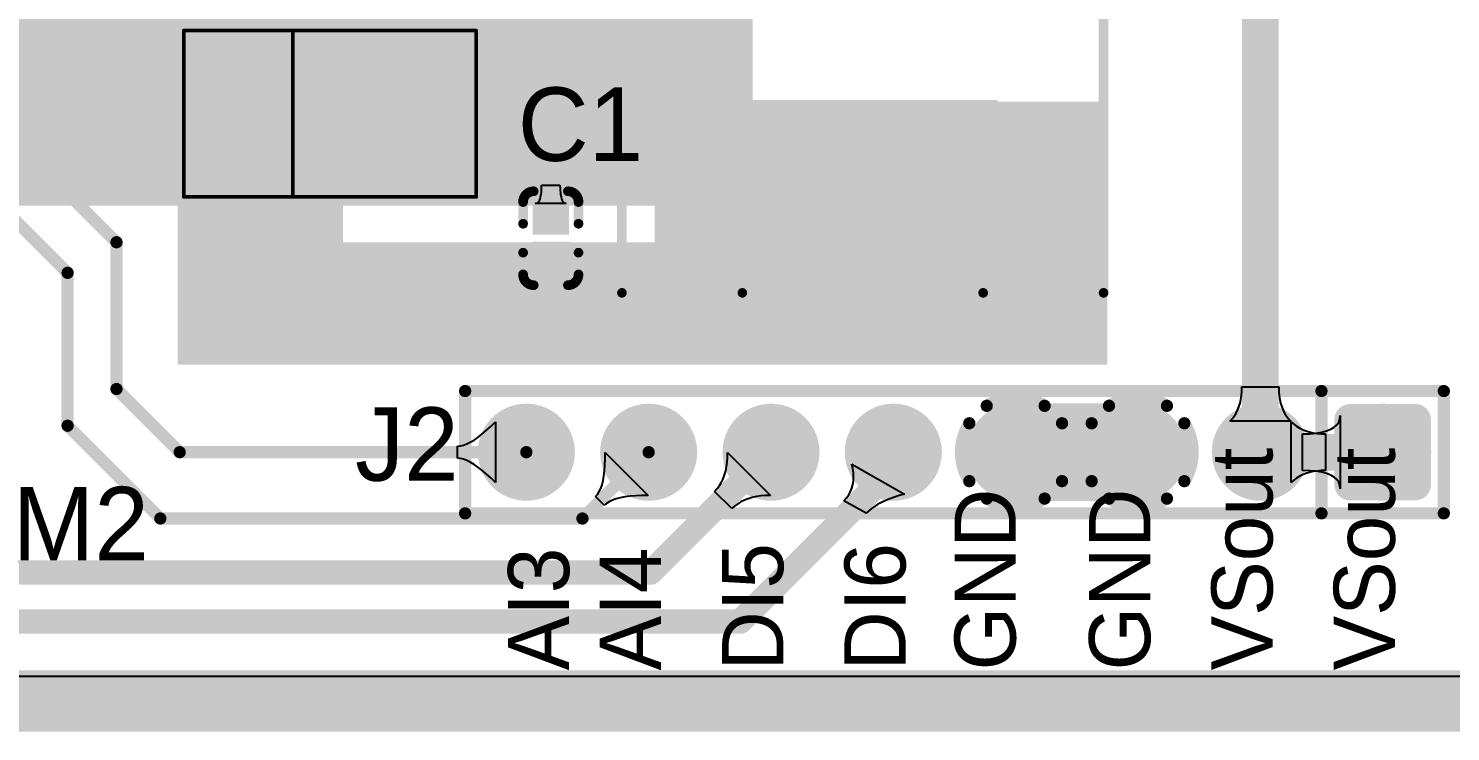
# Model space of a CAD drawing. Header units: millimetres. Extents: x -1 to 102, y -51 to 1.
# Drawn here: x 29.79 to 59.32, y -50.8 to -36.2 of the extents above; entities that cross this region are included whole.
import ezdxf

# ---------------------------------------------------------------- set-up
doc = ezdxf.new("R2010")
doc.units = ezdxf.units.MM
for name, color, linetype in [('BottomLayer', 5, 'Continuous'), ('InternalPlane1', 76, 'Continuous'), ('InternalPlane2', 16, 'Continuous'), ('Mechanical1', 6, 'Continuous'), ('MultiLayer', 9, 'Continuous'), ('TopLayer', 1, 'Continuous'), ('TopOverlay', 2, 'Continuous'), ('TopSolder', 216, 'Continuous')]:
    doc.layers.add(name, color=color, linetype=linetype)

msp = doc.modelspace()

# ---------------------------------------------------------------- linework, layer by layer
at = {"layer": 'BottomLayer'}
for p, q in [((54.989, -43.736), (54.991, -43.645)), ((54.991, -43.645), (55.753, -43.645)), ((55.753, -43.645), (55.755, -43.736)), ((54.929, -44.057), (54.951, -43.984)), ((54.951, -43.984), (54.969, -43.906)), ((54.969, -43.906), (54.981, -43.823)), ((54.981, -43.823), (54.989, -43.736)), ((55.755, -43.736), (55.763, -43.823)), ((55.763, -43.823), (55.775, -43.906)), ((55.775, -43.906), (55.793, -43.984)), ((55.793, -43.984), (55.815, -44.057)), ((54.789, -44.306), (54.832, -44.251)), ((54.832, -44.251), (54.869, -44.191)), ((54.869, -44.191), (54.901, -44.126)), ((54.901, -44.126), (54.929, -44.057)), ((55.815, -44.057), (55.843, -44.126)), ((55.843, -44.126), (55.875, -44.191)), ((55.875, -44.191), (55.912, -44.251)), ((55.912, -44.251), (55.955, -44.306)), ((57.023, -44.312), (57.031, -44.24)), ((57.031, -44.24), (57.031, -45.76)), ((54.742, -44.357), (54.789, -44.306)), ((56.002, -44.357), (54.742, -44.357)), ((55.955, -44.306), (56.002, -44.357)), ((56.015, -45.63), (56.015, -44.37)), ((56.015, -44.37), (56.066, -44.417)), ((56.066, -44.417), (56.121, -44.46)), ((56.121, -44.46), (56.181, -44.497)), ((56.181, -44.497), (56.246, -44.529)), ((56.246, -44.529), (56.315, -44.557)), ((56.315, -44.557), (56.388, -44.579)), ((56.388, -44.579), (56.466, -44.597)), ((56.53, -44.604), (56.648, -44.585)), ((56.648, -44.585), (56.749, -44.558)), ((56.749, -44.558), (56.835, -44.524)), ((56.835, -44.524), (56.906, -44.482)), ((56.906, -44.482), (56.96, -44.433)), ((56.96, -44.433), (56.999, -44.376)), ((56.999, -44.376), (57.023, -44.312)), ((56.249, -44.619), (56.397, -44.615)), ((56.249, -45.381), (56.249, -44.619)), ((56.397, -44.615), (56.53, -44.604)), ((56.466, -44.597), (56.549, -44.609)), ((56.549, -44.609), (56.636, -44.617)), ((56.636, -44.617), (56.727, -44.619)), ((56.727, -44.619), (56.727, -45.381)), ((44.303, -45.21), (44.31, -45.112)), ((44.31, -45.112), (44.312, -45.009)), ((44.312, -45.009), (45.203, -45.9)), ((44.247, -45.473), (44.271, -45.39)), ((44.271, -45.39), (44.29, -45.302)), ((44.29, -45.302), (44.303, -45.21)), ((46.909, -45.339), (46.887, -45.248)), ((46.887, -45.248), (47.983, -45.87)), ((46.923, -45.427), (46.909, -45.339)), ((46.928, -45.511), (46.923, -45.427)), ((56.246, -45.471), (56.181, -45.503)), ((56.315, -45.443), (56.246, -45.471)), ((56.397, -45.385), (56.249, -45.381)), ((56.388, -45.421), (56.315, -45.443)), ((56.466, -45.403), (56.388, -45.421)), ((56.53, -45.396), (56.397, -45.385)), ((56.549, -45.391), (56.466, -45.403)), ((56.648, -45.415), (56.53, -45.396)), ((56.636, -45.383), (56.549, -45.391)), ((56.727, -45.381), (56.636, -45.383)), ((56.749, -45.442), (56.648, -45.415)), ((56.835, -45.476), (56.749, -45.442)), ((44.04, -45.813), (44.093, -45.755)), ((44.093, -45.755), (44.14, -45.692)), ((44.14, -45.692), (44.181, -45.624)), ((44.181, -45.624), (44.217, -45.551)), ((44.217, -45.551), (44.247, -45.473)), ((46.863, -45.815), (46.892, -45.744)), ((46.892, -45.744), (46.913, -45.67)), ((46.913, -45.67), (46.925, -45.592)), ((46.925, -45.592), (46.928, -45.511)), ((56.066, -45.583), (56.015, -45.63)), ((56.121, -45.54), (56.066, -45.583)), ((56.181, -45.503), (56.121, -45.54)), ((56.906, -45.518), (56.835, -45.476)), ((56.96, -45.567), (56.906, -45.518)), ((56.999, -45.624), (56.96, -45.567)), ((57.023, -45.688), (56.999, -45.624)), ((57.031, -45.76), (57.023, -45.688)), ((44.399, -46.172), (44.04, -45.813)), ((44.588, -46.031), (44.52, -46.072)), ((44.661, -45.995), (44.588, -46.031)), ((44.739, -45.965), (44.661, -45.995)), ((44.822, -45.941), (44.739, -45.965)), ((44.91, -45.922), (44.822, -45.941)), ((45.002, -45.909), (44.91, -45.922)), ((45.1, -45.902), (45.002, -45.909)), ((45.203, -45.9), (45.1, -45.902)), ((46.724, -46.008), (46.779, -45.947)), ((47.187, -46.263), (46.724, -46.008)), ((46.779, -45.947), (46.825, -45.883)), ((46.825, -45.883), (46.863, -45.815)), ((47.593, -46.003), (47.433, -46.081)), ((47.681, -45.966), (47.593, -46.003)), ((47.876, -45.9), (47.681, -45.966)), ((47.983, -45.87), (47.876, -45.9)), ((44.457, -46.119), (44.399, -46.172)), ((44.52, -46.072), (44.457, -46.119)), ((47.24, -46.215), (47.187, -46.263)), ((47.298, -46.168), (47.24, -46.215)), ((47.363, -46.124), (47.298, -46.168)), ((47.433, -46.081), (47.363, -46.124))]:
    msp.add_line(p, q, dxfattribs=at)
for points, const_width in [([(55.372, -45), (55.372, -12.954)], 0.762), ([(42.714, -47.498), (45.212, -45)], 0.508), ([(47.752, -45.339), (47.752, -45)], 0.508), ([(55.372, -45), (57.912, -45)], 0.762), ([(44.577, -48.514), (47.752, -45.339)], 0.508), ([(23.876, -47.498), (42.714, -47.498)], 0.508), ([(22.86, -48.514), (44.577, -48.514)], 0.508)]:
    msp.add_lwpolyline(points, dxfattribs=dict(at, const_width=const_width))
for points, const_width in [([(39.682, -45, 1), (40.582, -45, 1)], 0.9), ([(42.222, -45, 1), (43.122, -45, 1)], 0.9), ([(44.762, -45, 1), (45.662, -45, 1)], 0.9), ([(47.302, -45, 1), (48.202, -45, 1)], 0.9), ([(49.842, -45, 1), (50.742, -45, 1)], 0.9), ([(52.382, -45, 1), (53.282, -45, 1)], 0.9), ([(54.922, -45, 1), (55.822, -45, 1)], 0.9), ([(57.125, -44.325, 1), (57.349, -44.325, 1)], 0.225), ([(58.475, -44.325, 1), (58.699, -44.325, 1)], 0.225), ([(45.085, -45, 1), (45.339, -45, 1)], 0.254), ([(47.625, -45, 1), (47.879, -45, 1)], 0.254), ([(55.181, -45, 1), (55.562, -45, 1)], 0.381), ([(55.181, -45, 1), (55.562, -45, 1)], 0.381), ([(57.721, -45, 1), (58.102, -45, 1)], 0.381), ([(47.625, -45.339, 1), (47.879, -45.339, 1)], 0.254), ([(47.625, -45.339, 1), (47.879, -45.339, 1)], 0.254), ([(57.125, -45.675, 1), (57.349, -45.675, 1)], 0.225), ([(58.475, -45.675, 1), (58.699, -45.675, 1)], 0.225), ([(42.587, -47.498, 1), (42.841, -47.498, 1)], 0.254), ([(42.587, -47.498, 1), (42.841, -47.498, 1)], 0.254), ([(44.45, -48.514, 1), (44.704, -48.514, 1)], 0.254), ([(44.45, -48.514, 1), (44.704, -48.514, 1)], 0.254)]:
    msp.add_lwpolyline(points, format="xyb", close=True, dxfattribs=dict(at, const_width=const_width))
for points in [[(28.448, -39.878), (44.831, -39.878), (28.448, -28.321), (44.831, -28.321)], [(58.587, -44.1), (57.237, -44.1), (58.587, -45.9), (57.237, -45.9)], [(58.812, -44.325), (57.012, -44.325), (58.812, -45.675), (57.012, -45.675)]]:
    msp.add_solid(points, dxfattribs=at)
at = {"layer": 'InternalPlane1'}
msp.add_line((99.49, -49.655), (0.51, -49.655), dxfattribs=at)
for points, const_width in [([(39.628, -45, 1), (40.636, -45, 1)], 1.008), ([(42.168, -45, 1), (43.176, -45, 1)], 1.008), ([(44.708, -45, 1), (45.716, -45, 1)], 1.008), ([(47.248, -45, 1), (48.256, -45, 1)], 1.008), ([(49.627, -44.037, 1), (49.754, -44.037, 1)], 0.127), ([(50.83, -44.037, 1), (50.957, -44.037, 1)], 0.127), ([(52.167, -44.037, 1), (52.294, -44.037, 1)], 0.127), ([(53.37, -44.037, 1), (53.497, -44.037, 1)], 0.127), ([(54.868, -45, 1), (55.876, -45, 1)], 1.008), ([(57.408, -45, 1), (58.416, -45, 1)], 1.008), ([(49.266, -44.399, 1), (49.393, -44.399, 1)], 0.127), ([(51.191, -44.399, 1), (51.318, -44.399, 1)], 0.127), ([(51.806, -44.399, 1), (51.933, -44.399, 1)], 0.127), ([(53.731, -44.399, 1), (53.858, -44.399, 1)], 0.127), ([(49.266, -45.601, 1), (49.393, -45.601, 1)], 0.127), ([(51.191, -45.601, 1), (51.318, -45.601, 1)], 0.127), ([(51.806, -45.601, 1), (51.933, -45.601, 1)], 0.127), ([(53.731, -45.601, 1), (53.858, -45.601, 1)], 0.127), ([(49.627, -45.963, 1), (49.754, -45.963, 1)], 0.127), ([(50.83, -45.963, 1), (50.957, -45.963, 1)], 0.127), ([(52.167, -45.963, 1), (52.294, -45.963, 1)], 0.127), ([(53.37, -45.963, 1), (53.497, -45.963, 1)], 0.127)]:
    msp.add_lwpolyline(points, format="xyb", close=True, dxfattribs=dict(at, const_width=const_width))
at = {"layer": 'InternalPlane1', "const_width": 0.254}
for points in [[(49.691, -44.037, -0.286745), (50.893, -44.037)], [(52.231, -44.037, -0.286745), (53.433, -44.037)], [(49.329, -45.601, -0.286745), (49.329, -44.399)], [(51.255, -44.399, -0.286745), (51.255, -45.601)], [(51.869, -45.601, -0.286745), (51.869, -44.399)], [(53.795, -44.399, -0.286745), (53.795, -45.601)], [(50.893, -45.963, -0.286745), (49.691, -45.963)], [(53.433, -45.963, -0.286745), (52.231, -45.963)]]:
    msp.add_lwpolyline(points, format="xyb", dxfattribs=at)
at = {"layer": 'InternalPlane1', "const_width": 1.016}
msp.add_lwpolyline([(0, -50.165), (100, -50.165)], dxfattribs=at)
at = {"layer": 'InternalPlane2'}
msp.add_line((99.49, -49.655), (0.51, -49.655), dxfattribs=at)
at = {"layer": 'InternalPlane2', "const_width": 1.008}
for points in [[(39.628, -45, 1), (40.636, -45, 1)], [(42.168, -45, 1), (43.176, -45, 1)], [(44.708, -45, 1), (45.716, -45, 1)], [(47.248, -45, 1), (48.256, -45, 1)], [(49.788, -45, 1), (50.796, -45, 1)], [(52.328, -45, 1), (53.336, -45, 1)], [(54.868, -45, 1), (55.876, -45, 1)], [(57.408, -45, 1), (58.416, -45, 1)]]:
    msp.add_lwpolyline(points, format="xyb", close=True, dxfattribs=at)
at = {"layer": 'InternalPlane2', "const_width": 1.016}
msp.add_lwpolyline([(0, -50.165), (100, -50.165)], dxfattribs=at)
at = {"layer": 'Mechanical1', "const_width": 1.27}
msp.add_lwpolyline([(19.05, -50.165), (80.899, -50.165)], dxfattribs=at)
at = {"layer": 'MultiLayer'}
for points, const_width in [([(39.682, -45, 1), (40.582, -45, 1)], 0.9), ([(42.222, -45, 1), (43.122, -45, 1)], 0.9), ([(44.762, -45, 1), (45.662, -45, 1)], 0.9), ([(47.302, -45, 1), (48.202, -45, 1)], 0.9), ([(49.842, -45, 1), (50.742, -45, 1)], 0.9), ([(52.382, -45, 1), (53.282, -45, 1)], 0.9), ([(54.922, -45, 1), (55.822, -45, 1)], 0.9), ([(57.125, -44.325, 1), (57.349, -44.325, 1)], 0.225), ([(58.475, -44.325, 1), (58.699, -44.325, 1)], 0.225), ([(57.125, -45.675, 1), (57.349, -45.675, 1)], 0.225), ([(58.475, -45.675, 1), (58.699, -45.675, 1)], 0.225)]:
    msp.add_lwpolyline(points, format="xyb", close=True, dxfattribs=dict(at, const_width=const_width))
for points in [[(58.587, -44.1), (57.237, -44.1), (58.587, -45.9), (57.237, -45.9)], [(58.812, -44.325), (57.012, -44.325), (58.812, -45.675), (57.012, -45.675)]]:
    msp.add_solid(points, dxfattribs=at)
at = {"layer": 'TopLayer'}
for p, q in [((40.444, -39.591), (40.448, -39.526)), ((40.448, -39.526), (40.45, -39.454)), ((40.45, -39.454), (40.83, -39.454)), ((40.83, -39.454), (40.832, -39.526)), ((40.832, -39.526), (40.842, -39.648)), ((40.318, -39.835), (40.343, -39.831)), ((40.962, -39.835), (40.318, -39.835)), ((40.343, -39.831), (40.365, -39.82)), ((40.365, -39.82), (40.385, -39.801)), ((40.385, -39.801), (40.402, -39.774)), ((40.402, -39.774), (40.417, -39.74)), ((40.417, -39.74), (40.428, -39.698)), ((40.428, -39.698), (40.438, -39.648)), ((40.438, -39.648), (40.444, -39.591)), ((40.842, -39.648), (40.852, -39.698)), ((40.852, -39.698), (40.863, -39.74)), ((40.863, -39.74), (40.878, -39.774)), ((40.878, -39.774), (40.895, -39.801)), ((40.895, -39.801), (40.915, -39.82)), ((40.915, -39.82), (40.937, -39.831)), ((40.937, -39.831), (40.962, -39.835)), ((39.211, -44.627), (39.393, -44.466)), ((39.393, -44.466), (39.489, -44.37)), ((39.489, -44.37), (39.489, -45.63)), ((38.701, -44.873), (38.762, -44.868)), ((38.701, -45.127), (38.701, -44.873)), ((38.762, -44.868), (38.827, -44.853)), ((38.827, -44.853), (38.896, -44.828)), ((38.896, -44.828), (38.969, -44.793)), ((38.969, -44.793), (39.046, -44.747)), ((39.046, -44.747), (39.126, -44.692)), ((39.126, -44.692), (39.211, -44.627)), ((38.762, -45.132), (38.701, -45.127)), ((38.827, -45.147), (38.762, -45.132)), ((38.896, -45.172), (38.827, -45.147)), ((38.969, -45.207), (38.896, -45.172)), ((41.757, -45.387), (41.771, -45.145)), ((41.771, -45.145), (41.772, -45.009)), ((41.772, -45.009), (42.663, -45.9)), ((39.046, -45.253), (38.969, -45.207)), ((39.126, -45.308), (39.046, -45.253)), ((39.211, -45.373), (39.126, -45.308)), ((39.393, -45.534), (39.211, -45.373)), ((41.743, -45.493), (41.757, -45.387)), ((39.489, -45.63), (39.393, -45.534)), ((41.645, -45.819), (41.676, -45.752)), ((41.676, -45.752), (41.703, -45.676)), ((41.703, -45.676), (41.725, -45.589)), ((41.725, -45.589), (41.743, -45.493)), ((41.57, -45.922), (41.61, -45.875)), ((41.75, -46.102), (41.57, -45.922)), ((41.61, -45.875), (41.645, -45.819)), ((41.797, -46.062), (41.75, -46.102)), ((41.853, -46.027), (41.797, -46.062)), ((41.92, -45.996), (41.853, -46.027)), ((41.996, -45.969), (41.92, -45.996)), ((42.083, -45.947), (41.996, -45.969)), ((42.179, -45.929), (42.083, -45.947)), ((42.285, -45.915), (42.179, -45.929)), ((42.527, -45.901), (42.285, -45.915)), ((42.663, -45.9), (42.527, -45.901))]:
    msp.add_line(p, q, dxfattribs=at)
for points, const_width in [([(42.291, -36.449), (42.291, -35.433)], 0.381), ([(40.64, -38.1), (42.291, -36.449)], 0.381), ([(40.64, -40.132), (40.64, -38.1)], 0.381), ([(29.464, -38.481), (31.623, -40.64)], 0.254), ([(28.702, -39.37), (30.607, -41.275)], 0.254), ([(31.623, -43.688), (31.623, -40.64)], 0.254), ([(30.607, -44.45), (30.607, -41.275)], 0.254), ([(31.623, -43.688), (32.935, -45)], 0.254), ([(50.292, -45), (52.832, -45)], 2.032), ([(30.607, -44.45), (32.533, -46.376)], 0.254), ([(32.935, -45), (40.132, -45)], 0.254), ([(41.296, -46.376), (42.672, -45)], 0.254), ([(32.533, -46.376), (41.296, -46.376)], 0.254)]:
    msp.add_lwpolyline(points, dxfattribs=dict(at, const_width=const_width))
for points, const_width in [([(42.196, -36.449, 1), (42.386, -36.449, 1)], 0.191), ([(42.196, -36.449, 1), (42.386, -36.449, 1)], 0.191), ([(40.545, -38.1, 1), (40.735, -38.1, 1)], 0.191), ([(40.545, -38.1, 1), (40.735, -38.1, 1)], 0.191), ([(40.545, -40.132, 1), (40.735, -40.132, 1)], 0.191), ([(31.559, -40.64, 1), (31.686, -40.64, 1)], 0.127), ([(31.559, -40.64, 1), (31.686, -40.64, 1)], 0.127), ([(30.543, -41.275, 1), (30.671, -41.275, 1)], 0.127), ([(30.543, -41.275, 1), (30.671, -41.275, 1)], 0.127), ([(31.559, -43.688, 1), (31.686, -43.688, 1)], 0.127), ([(31.559, -43.688, 1), (31.686, -43.688, 1)], 0.127), ([(49.784, -45, 1), (50.8, -45, 1)], 1.016), ([(52.324, -45, 1), (53.34, -45, 1)], 1.016), ([(39.682, -45, 1), (40.582, -45, 1)], 0.9), ([(42.222, -45, 1), (43.122, -45, 1)], 0.9), ([(44.762, -45, 1), (45.662, -45, 1)], 0.9), ([(47.302, -45, 1), (48.202, -45, 1)], 0.9), ([(49.842, -45, 1), (50.742, -45, 1)], 0.9), ([(52.382, -45, 1), (53.282, -45, 1)], 0.9), ([(54.922, -45, 1), (55.822, -45, 1)], 0.9), ([(57.125, -44.325, 1), (57.349, -44.325, 1)], 0.225), ([(58.475, -44.325, 1), (58.699, -44.325, 1)], 0.225), ([(30.543, -44.45, 1), (30.671, -44.45, 1)], 0.127), ([(30.543, -44.45, 1), (30.671, -44.45, 1)], 0.127), ([(32.871, -45, 1), (32.998, -45, 1)], 0.127), ([(32.871, -45, 1), (32.998, -45, 1)], 0.127), ([(40.068, -45, 1), (40.196, -45, 1)], 0.127), ([(42.608, -45, 1), (42.736, -45, 1)], 0.127), ([(57.125, -45.675, 1), (57.349, -45.675, 1)], 0.225), ([(58.475, -45.675, 1), (58.699, -45.675, 1)], 0.225), ([(32.469, -46.376, 1), (32.596, -46.376, 1)], 0.127), ([(32.469, -46.376, 1), (32.596, -46.376, 1)], 0.127), ([(41.233, -46.376, 1), (41.36, -46.376, 1)], 0.127), ([(41.233, -46.376, 1), (41.36, -46.376, 1)], 0.127)]:
    msp.add_lwpolyline(points, format="xyb", close=True, dxfattribs=dict(at, const_width=const_width))
for points in [[(36.83, -39.624), (39.624, -39.624), (36.83, -30.353), (39.624, -30.353)], [(32.893, -42.291), (36.322, -42.291), (32.893, -34.671), (36.322, -34.671)], [(33.208, -36.723), (33.208, -39.223), (34.808, -36.723), (34.808, -39.223)], [(37.328, -36.723), (37.328, -39.223), (38.928, -36.723), (38.928, -39.223)], [(42.799, -43.18), (52.197, -43.18), (42.799, -37.719), (52.197, -37.719)], [(49.817, -37.791), (44.417, -37.791), (49.817, -41.891), (44.417, -41.891)], [(40.965, -40.432), (40.965, -39.832), (40.315, -40.432), (40.315, -39.832)], [(32.893, -43.18), (52.197, -43.18), (32.893, -40.64), (52.197, -40.64)], [(40.965, -41.282), (40.965, -40.682), (40.315, -41.282), (40.315, -40.682)], [(58.587, -44.1), (57.237, -44.1), (58.587, -45.9), (57.237, -45.9)], [(58.812, -44.325), (57.012, -44.325), (58.812, -45.675), (57.012, -45.675)]]:
    msp.add_solid(points, dxfattribs=at)
at = {"layer": 'TopOverlay'}
for points, const_width in [([(30.199, -33.148, 1), (23.899, -33.148, 1)], 0.203), ([(33.001, -36.246, 1), (33.039, -36.246, 1)], 0.0381), ([(33.001, -36.246, 1), (33.039, -36.246, 1)], 0.0381), ([(35.262, -36.246, 1), (35.3, -36.246, 1)], 0.0381), ([(39.072, -36.246, 1), (39.11, -36.246, 1)], 0.0381), ([(39.072, -36.246, 1), (39.11, -36.246, 1)], 0.0381), ([(40.235, -39.582, 1), (40.335, -39.582, 1)], 0.1), ([(40.235, -39.582, 1), (40.335, -39.582, 1)], 0.1), ([(40.945, -39.582, 1), (41.045, -39.582, 1)], 0.1), ([(40.945, -39.582, 1), (41.045, -39.582, 1)], 0.1), ([(33.001, -39.7, 1), (33.039, -39.7, 1)], 0.0381), ([(33.001, -39.7, 1), (33.039, -39.7, 1)], 0.0381), ([(35.262, -39.7, 1), (35.3, -39.7, 1)], 0.0381), ([(39.072, -39.7, 1), (39.11, -39.7, 1)], 0.0381), ([(39.072, -39.7, 1), (39.11, -39.7, 1)], 0.0381), ([(40.015, -39.802, 1), (40.115, -39.802, 1)], 0.1), ([(40.015, -39.807, 1), (40.115, -39.807, 1)], 0.1), ([(41.165, -39.802, 1), (41.265, -39.802, 1)], 0.1), ([(41.165, -39.807, 1), (41.265, -39.807, 1)], 0.1), ([(40.015, -40.257, 1), (40.115, -40.257, 1)], 0.1), ([(41.165, -40.257, 1), (41.265, -40.257, 1)], 0.1), ([(40.015, -40.857, 1), (40.115, -40.857, 1)], 0.1), ([(41.165, -40.857, 1), (41.265, -40.857, 1)], 0.1), ([(40.015, -41.307, 1), (40.115, -41.307, 1)], 0.1), ([(40.015, -41.312, 1), (40.115, -41.312, 1)], 0.1), ([(41.165, -41.307, 1), (41.265, -41.307, 1)], 0.1), ([(41.165, -41.312, 1), (41.265, -41.312, 1)], 0.1), ([(40.235, -41.532, 1), (40.335, -41.532, 1)], 0.1), ([(40.235, -41.532, 1), (40.335, -41.532, 1)], 0.1), ([(40.945, -41.532, 1), (41.045, -41.532, 1)], 0.1), ([(40.945, -41.532, 1), (41.045, -41.532, 1)], 0.1), ([(42.067, -41.691, 1), (42.167, -41.691, 1)], 0.1), ([(42.067, -41.691, 1), (42.167, -41.691, 1)], 0.1), ([(44.567, -41.691, 1), (44.667, -41.691, 1)], 0.1), ([(49.567, -41.691, 1), (49.667, -41.691, 1)], 0.1), ([(52.067, -41.691, 1), (52.167, -41.691, 1)], 0.1), ([(52.067, -41.691, 1), (52.167, -41.691, 1)], 0.1), ([(38.798, -43.73, 1), (38.925, -43.73, 1)], 0.127), ([(38.798, -43.73, 1), (38.925, -43.73, 1)], 0.127), ([(56.578, -43.73, 1), (56.705, -43.73, 1)], 0.127), ([(59.118, -43.73, 1), (59.245, -43.73, 1)], 0.127), ([(59.118, -43.73, 1), (59.245, -43.73, 1)], 0.127), ([(38.798, -46.27, 1), (38.925, -46.27, 1)], 0.127), ([(38.798, -46.27, 1), (38.925, -46.27, 1)], 0.127), ([(56.578, -46.27, 1), (56.705, -46.27, 1)], 0.127), ([(56.578, -46.27, 1), (56.705, -46.27, 1)], 0.127), ([(59.118, -46.27, 1), (59.245, -46.27, 1)], 0.127), ([(59.118, -46.27, 1), (59.245, -46.27, 1)], 0.127), ([(59.118, -46.27, 1), (59.245, -46.27, 1)], 0.127)]:
    msp.add_lwpolyline(points, format="xyb", close=True, dxfattribs=dict(at, const_width=const_width))
for points, const_width in [([(42.117, -41.691), (42.117, -30.191)], 0.2), ([(52.117, -41.691), (52.117, -30.191)], 0.2), ([(33.02, -36.246), (39.091, -36.246)], 0.0762), ([(33.02, -39.7), (33.02, -36.246)], 0.0762), ([(35.281, -39.7), (35.281, -36.246)], 0.0762), ([(39.091, -39.7), (39.091, -36.246)], 0.0762), ([(40.285, -39.582), (40.995, -39.582)], 0.2), ([(33.02, -39.7), (39.091, -39.7)], 0.0762), ([(40.065, -40.257), (40.065, -39.807)], 0.2), ([(41.215, -40.257), (41.215, -39.807)], 0.2), ([(40.065, -41.307), (40.065, -40.857)], 0.2), ([(41.215, -41.307), (41.215, -40.857)], 0.2), ([(40.285, -41.532), (40.995, -41.532)], 0.2), ([(42.117, -41.691), (44.617, -41.691)], 0.2), ([(49.617, -41.691), (52.117, -41.691)], 0.2), ([(38.862, -46.27), (38.862, -43.73)], 0.254), ([(38.862, -43.73), (59.182, -43.73)], 0.254), ([(56.642, -46.27), (56.642, -43.73)], 0.254), ([(59.182, -46.27), (59.182, -43.73)], 0.254), ([(38.862, -46.27), (59.182, -46.27)], 0.254), ([(56.642, -46.27), (59.182, -46.27)], 0.254)]:
    msp.add_lwpolyline(points, dxfattribs=dict(at, const_width=const_width))
at = {"layer": 'TopOverlay', "const_width": 0.2}
for points in [[(40.065, -39.802, -0.414214), (40.285, -39.582)], [(40.995, -39.582, -0.414214), (41.215, -39.802)], [(40.285, -41.532, -0.414214), (40.065, -41.312)], [(41.215, -41.312, -0.414214), (40.995, -41.532)]]:
    msp.add_lwpolyline(points, format="xyb", dxfattribs=at)
at = {"layer": 'TopSolder'}
for points, const_width in [([(39.631, -45, 1), (40.633, -45, 1)], 1.002), ([(42.171, -45, 1), (43.173, -45, 1)], 1.002), ([(44.711, -45, 1), (45.713, -45, 1)], 1.002), ([(47.251, -45, 1), (48.253, -45, 1)], 1.002), ([(49.791, -45, 1), (50.793, -45, 1)], 1.002), ([(52.331, -45, 1), (53.333, -45, 1)], 1.002), ([(54.871, -45, 1), (55.873, -45, 1)], 1.002), ([(57.074, -44.325, 1), (57.4, -44.325, 1)], 0.327), ([(58.424, -44.325, 1), (58.75, -44.325, 1)], 0.327), ([(57.074, -45.675, 1), (57.4, -45.675, 1)], 0.327), ([(58.424, -45.675, 1), (58.75, -45.675, 1)], 0.327)]:
    msp.add_lwpolyline(points, format="xyb", close=True, dxfattribs=dict(at, const_width=const_width))
for points in [[(33.157, -36.672), (33.157, -39.274), (34.859, -36.672), (34.859, -39.274)], [(37.277, -36.672), (37.277, -39.274), (38.979, -36.672), (38.979, -39.274)], [(49.919, -37.689), (44.315, -37.689), (49.919, -41.993), (44.315, -41.993)], [(41.016, -40.483), (41.016, -39.781), (40.264, -40.483), (40.264, -39.781)], [(41.016, -41.333), (41.016, -40.631), (40.264, -41.333), (40.264, -40.631)], [(58.587, -43.998), (57.237, -43.998), (58.587, -46.002), (57.237, -46.002)], [(58.914, -44.325), (56.91, -44.325), (58.914, -45.675), (56.91, -45.675)]]:
    msp.add_solid(points, dxfattribs=at)

# ---------------------------------------------------------------- texts
at = {"layer": 'TopOverlay'}
for s, p in [('C1', (39.954, -38.951)), ('J2', (36.576, -45.593)), ('M2', (29.464, -47.244))]:
    msp.add_text(s, height=1.524, dxfattribs=at).set_placement(p)
for s, p in [('VSout', (55.626, -49.53)), ('VSout', (58.166, -49.53)), ('GND', (50.292, -49.53)), ('GND', (53.086, -49.53)), ('AI3', (41.021, -49.531)), ('AI4', (42.926, -49.531)), ('DI5', (45.466, -49.53)), ('DI6', (48.006, -49.53))]:
    msp.add_text(s, height=1.27, rotation=90, dxfattribs=at).set_placement(p)

doc.saveas('drawing.dxf')
